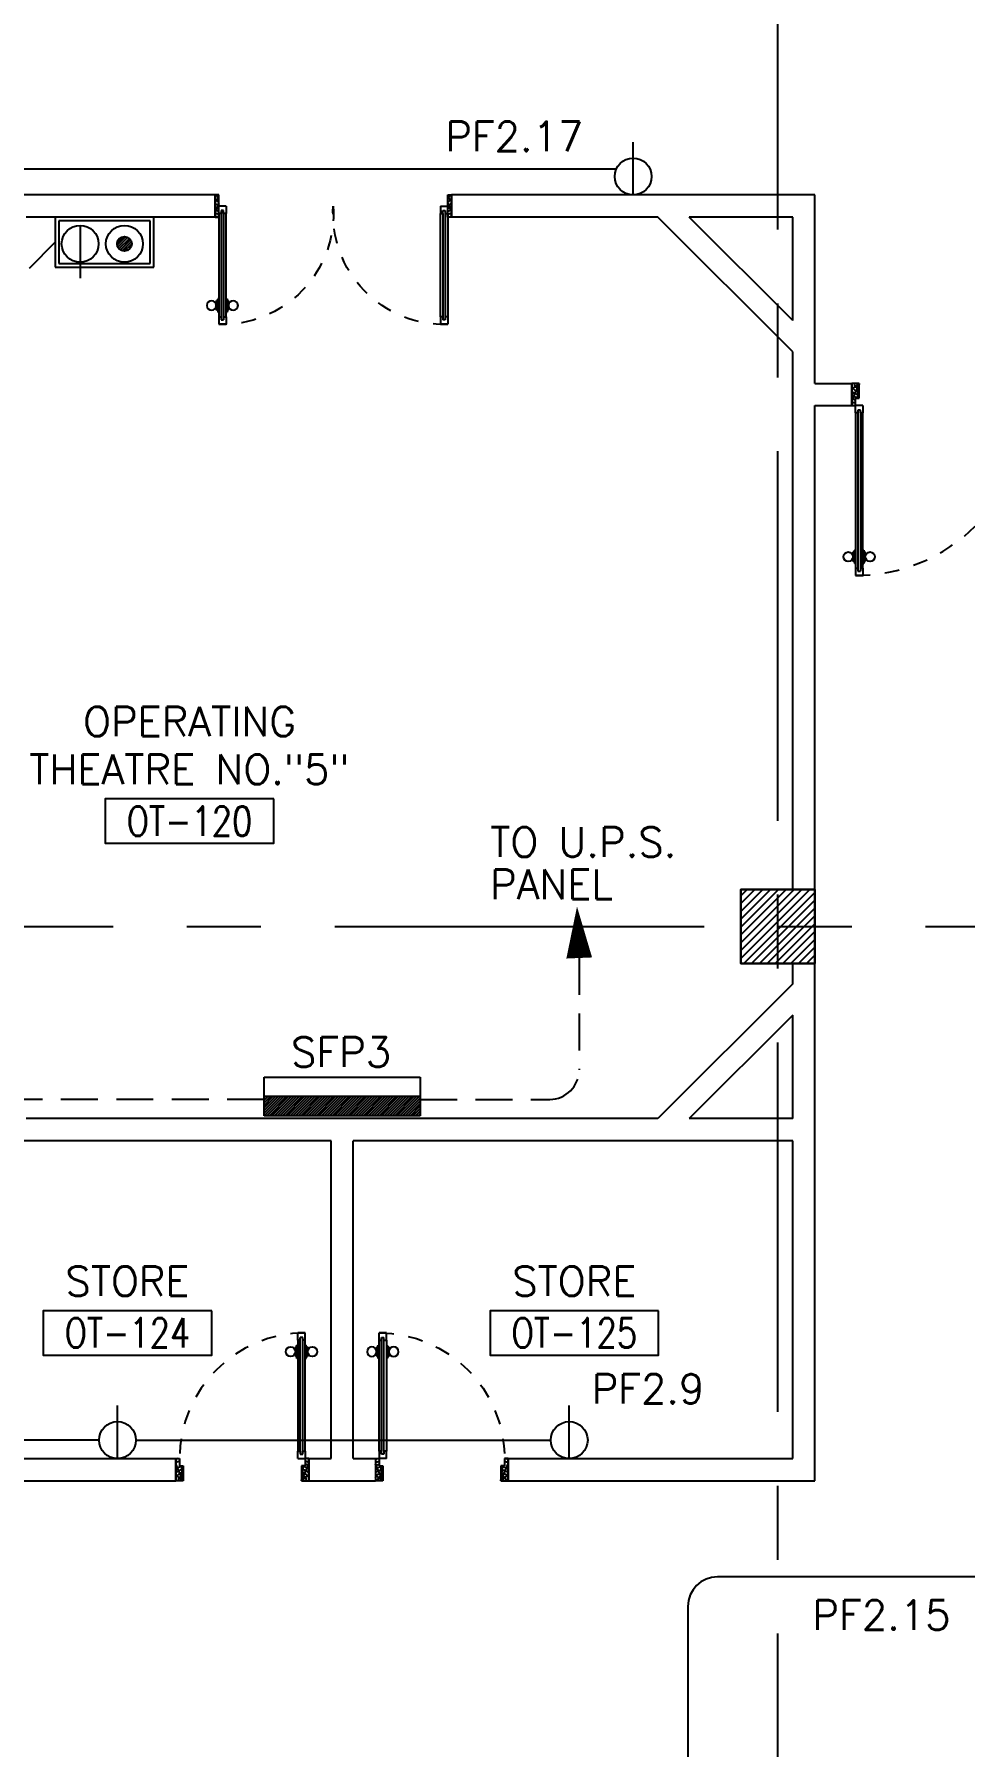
# Model space of a CAD drawing. Extents: x -0.4 to 91.9, y -1.1 to 78.4.
# Drawn here: x 30.32 to 36.61, y 44.62 to 56.21 of the extents above; entities that cross this region are included whole.
import ezdxf
from ezdxf.enums import TextEntityAlignment as Align

# ---------------------------------------------------------------- set-up
doc = ezdxf.new("R2010")
doc.units = 0
doc.header["$MEASUREMENT"] = 0
doc.linetypes.add('CENTERX2', pattern=[4, 2.5, -0.5, 0.5, -0.5])
doc.linetypes.add('HIDDEN', pattern=[0.375, 0.25, -0.125])
doc.layers.get('0').update_dxf_attribs({"color": 11, "linetype": 'CONTINUOUS'})
for name, color, linetype in [('AXES', 11, 'CENTERX2'), ('COL', 11, 'CONTINUOUS'), ('DOOR', 11, 'CONTINUOUS'), ('E-CLINE', 2, 'CONTINUOUS'), ('E-HLINE', 2, 'HIDDEN'), ('E-SOCKETS', 4, 'CONTINUOUS'), ('E-TEXT', 4, 'CONTINUOUS'), ('E-WI', 6, 'CONTINUOUS'), ('HAT', 11, 'CONTINUOUS'), ('RM-BOX', 11, 'CONTINUOUS'), ('RM-NAME', 11, 'CONTINUOUS'), ('RM-NO', 11, 'CONTINUOUS'), ('WALL', 11, 'CONTINUOUS')]:
    doc.layers.add(name, color=color, linetype=linetype)
doc.styles.add('ROMANS', font='ROMANS.shx', dxfattribs={"width": 0.6})

# ---------------------------------------------------------------- blocks, each defined once
blk = doc.blocks.new('*X58')
at = {"color": 0}
for p, q in [((49339, 162724), (49805, 163190)), ((49339, 162777), (49752, 163190)), ((49339, 162830), (49699, 163190)), ((49339, 162883), (49646, 163190)), ((49339, 162936), (49593, 163190)), ((49339, 162989), (49540, 163190)), ((49339, 163042), (49487, 163190)), ((49339, 163095), (49434, 163190)), ((49339, 163148), (49381, 163190)), ((49358, 162690), (49839, 163171)), ((49411, 162690), (49839, 163118)), ((49464, 162690), (49839, 163065)), ((49517, 162690), (49839, 163012)), ((49570, 162690), (49839, 162959)), ((49623, 162690), (49839, 162906)), ((49676, 162690), (49839, 162853)), ((49729, 162690), (49839, 162800)), ((49782, 162690), (49839, 162746)), ((49835, 162690), (49839, 162693))]:
    blk.add_line(p, q, dxfattribs=at)
blk = doc.blocks.new('RM1')
at = {"layer": 'RM-BOX'}
blk.add_lwpolyline([(570, -200), (-570, -200), (-570, -500), (570, -500)], close=True, dxfattribs=at)
at = {"layer": 'RM-NAME', "style": 'ROMANS'}
for tag, p in [('ROOMNAME1', (0, 324)), ('ROOMNAME2', (0, 0))]:
    blk.add_attdef(tag, text='', height=200, dxfattribs=at).set_placement(p, align=Align.MIDDLE)
at = {"layer": 'RM-NO', "style": 'ROMANS', "width": 0.8}
blk.add_attdef('ROOMNO', text='', height=200, dxfattribs=at).set_placement((0, -350), align=Align.MIDDLE)
blk = doc.blocks.new('COL50')
at = {"layer": 'COL'}
blk.add_lwpolyline([(-250, 250), (-250, -250), (250, -250), (250, 250)], close=True, dxfattribs=at)
blk = doc.blocks.new('A$C6F293607')
at = {"layer": 'DOOR', "color": 0, "linetype": 'ByBlock'}
for p, q in [((81, 875), (131, 875)), ((131, 875), (81, 875)), ((81, 825), (81, 875)), ((81, 825), (98, 825)), ((98, 845), (114, 845)), ((98, 825), (98, 845)), ((114, 825), (114, 845)), ((114, 825), (131, 825)), ((131, 825), (131, 875)), ((1631, 875), (1581, 875)), ((1581, 875), (1631, 875)), ((1581, 825), (1581, 875)), ((1598, 825), (1581, 825)), ((1614, 845), (1598, 845)), ((1598, 825), (1598, 845)), ((1614, 825), (1614, 845)), ((1631, 825), (1614, 825)), ((1631, 825), (1631, 875)), ((74, 780), (65, 780)), ((65, 780), (65, 715)), ((74, 715), (65, 715)), ((81, 793), (74, 793)), ((74, 703), (74, 793)), ((74, 780), (74, 715)), ((81, 703), (74, 703)), ((131, 793), (138, 793)), ((131, 703), (138, 703)), ((138, 703), (138, 793)), ((138, 780), (147, 780)), ((138, 780), (138, 715)), ((138, 715), (147, 715)), ((147, 780), (147, 715)), ((56, 0), (56, 150)), ((56, 150), (81, 150)), ((81, 150), (81, 0)), ((98, 125), (81, 125)), ((81, 125), (81, 75)), ((98, 105), (98, 125)), ((131, 125), (114, 125)), ((114, 125), (114, 105)), ((131, 75), (131, 125)), ((1581, 125), (1598, 125)), ((1581, 75), (1581, 125)), ((1598, 125), (1598, 105)), ((1614, 125), (1631, 125)), ((1614, 105), (1614, 125)), ((1656, 150), (1631, 150)), ((1631, 150), (1631, 0)), ((1631, 125), (1631, 75)), ((1656, 0), (1656, 150)), ((81, 0), (56, 0)), ((131, 75), (81, 75)), ((114, 105), (98, 105)), ((1581, 75), (1631, 75)), ((1598, 105), (1614, 105)), ((1631, 0), (1656, 0))]:
    blk.add_line(p, q, dxfattribs=at)
at = {"layer": 'DOOR', "linetype": 'ByBlock'}
for p, q in [((81, 125), (81, 825)), ((98, 125), (98, 825)), ((114, 125), (114, 825)), ((131, 825), (131, 125)), ((1581, 825), (1581, 125)), ((1598, 125), (1598, 825)), ((1614, 125), (1614, 825)), ((1631, 125), (1631, 825))]:
    blk.add_line(p, q, dxfattribs=at)
at = {"layer": 'DOOR', "color": 9, "linetype": 'ByBlock'}
for p, q in [((81, 57), (56, 114)), ((81, 20), (56, 40)), ((1631, 57), (1656, 114)), ((1631, 20), (1656, 40))]:
    blk.add_line(p, q, dxfattribs=at)
at = {"layer": 'DOOR', "color": 0, "linetype": 'ByBlock'}
for centre in [(32, 748), (179, 748)]:
    blk.add_circle(centre, 32.4, dxfattribs=at)
at = {"layer": 'DOOR', "linetype": 'HIDDEN', "ltscale": 0.5}
for centre, start, end in [((106, 124), 356.2751, 91.9062), ((1606, 124), 88.0938, 183.7249)]:
    blk.add_arc(centre, 752, start, end, dxfattribs=at)
at = {"layer": 'DOOR', "color": 9, "linetype": 'ByBlock'}
for centre, radius, start, end in [((106, 0), 154, 103.7142, 108.8947), ((106, 0), 134, 100.72, 111.8402), ((1606, 0), 134, 68.1598, 79.28), ((1606, 0), 154, 71.1053, 76.2858), ((106, 0), 114, 102.6226, 115.9162), ((106, 0), 94.4, 105.3566, 121.9818), ((106, 0), 74.4, 109.6341, 132.2236), ((106, 0), 54.4, 117.3576, 156.7926), ((106, 0), 34.4, 136.6107, 180), ((1606, 0), 114, 64.0838, 77.3774), ((1606, 0), 94.4, 58.0182, 74.6434), ((1606, 0), 74.4, 47.7764, 70.3659), ((1606, 0), 54.4, 23.2074, 62.6424), ((1606, 0), 34.4, 0, 43.3893)]:
    blk.add_arc(centre, radius, start, end, dxfattribs=at)
blk = doc.blocks.new('DOOR90')
at = {"layer": 'DOOR', "color": 0, "linetype": 'ByBlock'}
for p, q in [((-150, 0), (-150, -25)), ((-150, 0), (0, 0)), ((0, -50), (0, 0)), ((-1000, -25), (-1000, -75)), ((-1000, -75), (-1000, -25)), ((-950, -25), (-1000, -25)), ((-950, -75), (-1000, -75)), ((-970, -42), (-970, -58)), ((-950, -42), (-970, -42)), ((-950, -58), (-970, -58)), ((-950, -25), (-950, -42)), ((-950, -58), (-950, -75)), ((-918, -25), (-918, -18)), ((-828, -18), (-918, -18)), ((-918, -75), (-918, -82)), ((-828, -82), (-918, -82)), ((-905, -18), (-905, -9)), ((-905, -9), (-840, -9)), ((-905, -18), (-840, -18)), ((-905, -82), (-905, -91)), ((-905, -82), (-840, -82)), ((-905, -91), (-840, -91)), ((-840, -18), (-840, -9)), ((-840, -82), (-840, -91)), ((-828, -25), (-828, -18)), ((-828, -75), (-828, -82)), ((-200, -42), (-200, -25)), ((-200, -25), (-150, -25)), ((-180, -42), (-200, -42)), ((-200, -75), (-200, -58)), ((-200, -58), (-180, -58)), ((-150, -75), (-200, -75)), ((-180, -58), (-180, -42)), ((-150, -75), (-150, -25)), ((-150, -25), (-100, -25)), ((-100, -25), (-100, -50)), ((-100, -50), (0, -50)), ((-150, -900), (-150, -875)), ((-150, -875), (-100, -875)), ((0, -900), (-150, -900)), ((-150, -900), (0, -900)), ((-100, -850), (0, -850)), ((-100, -875), (-100, -850)), ((0, -850), (0, -900))]:
    blk.add_line(p, q, dxfattribs=at)
at = {"layer": 'DOOR', "color": 9, "linetype": 'ByBlock'}
for p, q in [((0, -50), (-114, 0)), ((0, -50), (-40, 0)), ((0, -50), (-100, -37)), ((0, -850), (-114, -900)), ((0, -850), (-100, -863)), ((0, -850), (-40, -900))]:
    blk.add_line(p, q, dxfattribs=at)
at = {"layer": 'DOOR', "linetype": 'ByBlock'}
for p, q in [((-200, -25), (-950, -25)), ((-200, -42), (-950, -42)), ((-200, -58), (-950, -58)), ((-950, -75), (-200, -75))]:
    blk.add_line(p, q, dxfattribs=at)
at = {"layer": 'DOOR', "color": 0, "linetype": 'ByBlock'}
for centre in [(-873, 24), (-873, -124)]:
    blk.add_circle(centre, 32.4, dxfattribs=at)
at = {"layer": 'DOOR', "color": 9, "linetype": 'ByBlock'}
for centre, radius, start, end in [((0, -50), 154, 161.1053, 166.2858), ((0, -50), 134, 158.1598, 169.28), ((0, -50), 94.4, 148.0182, 180), ((0, -50), 74.4, 137.7764, 180), ((0, -50), 114, 154.0838, 167.3774), ((0, -50), 54.4, 113.2074, 180), ((0, -50), 34.4, 90, 180), ((0, -50), 14.4, 90, 180), ((0, -850), 154, 193.7142, 198.8947), ((0, -850), 134, 190.72, 201.8402), ((0, -850), 94.4, 180, 211.9818), ((0, -850), 74.4, 180, 222.2236), ((0, -850), 54.4, 180, 246.7926), ((0, -850), 34.4, 180, 270), ((0, -850), 14.4, 180, 270)]:
    blk.add_arc(centre, radius, start, end, dxfattribs=at)
at = {"layer": 'DOOR', "linetype": 'HIDDEN', "ltscale": 0.5}
blk.add_arc((-150, -25), 850, 180, 270, dxfattribs=at)
blk = doc.blocks.new('DOOR100')
at = {"layer": 'DOOR', "color": 0, "linetype": 'ByBlock'}
for p, q in [((-25, 1300), (-75, 1300)), ((-75, 1300), (-25, 1300)), ((-75, 1250), (-75, 1300)), ((-25, 1250), (-25, 1300)), ((-82, 1205), (-91, 1205)), ((-91, 1205), (-91, 1140)), ((-75, 1218), (-82, 1218)), ((-82, 1128), (-82, 1218)), ((-82, 1205), (-82, 1140)), ((-58, 1250), (-75, 1250)), ((-42, 1270), (-58, 1270)), ((-58, 1250), (-58, 1270)), ((-42, 1250), (-42, 1270)), ((-25, 1250), (-42, 1250)), ((-25, 1218), (-18, 1218)), ((-18, 1128), (-18, 1218)), ((-18, 1205), (-9, 1205)), ((-18, 1205), (-18, 1140)), ((-9, 1205), (-9, 1140)), ((-82, 1140), (-91, 1140)), ((-75, 1128), (-82, 1128)), ((-25, 1128), (-18, 1128)), ((-18, 1140), (-9, 1140)), ((-1200, 0), (-1200, 150)), ((-1200, 150), (-1175, 150)), ((-1200, 150), (-1200, 0)), ((-1175, 150), (-1175, 100)), ((-75, 200), (-58, 200)), ((-75, 150), (-75, 200)), ((-75, 150), (-25, 150)), ((-58, 200), (-58, 180)), ((-58, 180), (-42, 180)), ((-42, 200), (-25, 200)), ((-42, 180), (-42, 200)), ((-25, 200), (-25, 150)), ((0, 150), (-25, 150)), ((-25, 150), (-25, 100)), ((0, 150), (0, 0)), ((-1150, 0), (-1200, 0)), ((-1175, 100), (-1150, 100)), ((-1150, 100), (-1150, 0)), ((-50, 100), (-50, 0)), ((-25, 100), (-50, 100)), ((-50, 0), (0, 0))]:
    blk.add_line(p, q, dxfattribs=at)
at = {"layer": 'DOOR', "linetype": 'ByBlock'}
for p, q in [((-75, 1250), (-75, 200)), ((-58, 200), (-58, 1250)), ((-42, 200), (-42, 1250)), ((-25, 200), (-25, 1250)), ((0, 0), (0, 150))]:
    blk.add_line(p, q, dxfattribs=at)
at = {"layer": 'DOOR', "color": 9, "linetype": 'ByBlock'}
for p, q in [((-1150, 0), (-1200, 114)), ((-1150, 0), (-1200, 40)), ((-1150, 0), (-1163, 100)), ((-50, 0), (0, 114)), ((-50, 0), (-37, 100)), ((-50, 0), (0, 40))]:
    blk.add_line(p, q, dxfattribs=at)
at = {"layer": 'DOOR', "color": 0, "linetype": 'ByBlock'}
for centre in [(-124, 1173), (24, 1173)]:
    blk.add_circle(centre, 32.4, dxfattribs=at)
at = {"layer": 'DOOR', "linetype": 'HIDDEN', "ltscale": 0.5}
blk.add_arc((-25, 150), 1150, 90, 180.0001, dxfattribs=at)
at = {"layer": 'DOOR', "color": 9, "linetype": 'ByBlock'}
for centre, radius, start, end in [((-1150, 0), 154, 103.7142, 108.8947), ((-1150, 0), 134, 100.72, 111.8402), ((-50, 0), 134, 68.1598, 79.28), ((-50, 0), 154, 71.1053, 76.2858), ((-1150, 0), 94.4, 90, 121.9818), ((-1150, 0), 74.4, 90, 132.2236), ((-1150, 0), 54.4, 90, 156.7926), ((-1150, 0), 34.4, 90, 180), ((-1150, 0), 14.4, 90, 180), ((-50, 0), 94.4, 58.0182, 90), ((-50, 0), 74.4, 47.7764, 90), ((-50, 0), 54.4, 23.2074, 90), ((-50, 0), 34.4, 0, 90), ((-50, 0), 14.4, 0, 90), ((-50, 0), 114, 64.0838, 77.3774)]:
    blk.add_arc(centre, radius, start, end, dxfattribs=at)

msp = doc.modelspace()

# ---------------------------------------------------------------- hatches: boundary and pattern name
h = msp.add_hatch()
h.set_pattern_fill('ANSI31', color=8, scale=0.1, angle=180, style=0)
h.set_pattern_definition([(45, (-417856.33, -43460.71776), (-0.00883883476483, 0.00883883476483), [])])
h.paths.add_polyline_path([(30.8764, 54.7894, 1), (30.9764, 54.7894, 1)])
h = msp.add_hatch()
h.set_pattern_fill('ANSI31', color=8, scale=0.1, angle=90, style=0)
h.set_pattern_definition([(225, (43548.406822, 417937.311261), (-0.00883883476483, 0.00883883476483), [])])
h.paths.add_polyline_path([(32.9283, 49.02), (32.9283, 48.8896), (31.8717, 48.8896), (31.8717, 49.02)])

# ---------------------------------------------------------------- linework, layer by layer
at = {"layer": 'AXES'}
for p, q in [((35.35, -1.1143), (35.35, 77.6984)), ((0.35, 50.17), (68.39, 50.17))]:
    msp.add_line(p, q, dxfattribs=at)
at = {"layer": 'E-CLINE', "color": 4}
for p, q in [((28.5448, 55.2971), (34.2564, 55.2971)), ((30.7545, 46.695), (29.4854, 46.695)), ((31.0045, 46.695), (33.8123, 46.695))]:
    msp.add_line(p, q, dxfattribs=at)
at = {"layer": 'E-CLINE'}
msp.add_line((32.9283, 49.02), (31.8717, 49.02), dxfattribs=at)
at = {"layer": 'E-CLINE', "color": 4, "linetype": 'ByBlock'}
for p, q in [((37.55, 45.77), (34.9412, 45.77)), ((34.7412, 45.57), (34.7412, 43.1671))]:
    msp.add_line(p, q, dxfattribs=at)
msp.add_arc((34.9412, 45.57), 0.2, 90, 180, dxfattribs=at)
at = {"layer": 'E-HLINE', "color": 4}
for p, q in [((30.4582, 54.8004), (29.5388, 53.8786)), ((34.005, 49.9571), (34.005, 49.2004)), ((31.8717, 49.0004), (29.6804, 49.0004)), ((32.9283, 49.0004), (33.805, 49.0004))]:
    msp.add_line(p, q, dxfattribs=at)
msp.add_arc((33.805, 49.2004), 0.2, 270, 0, dxfattribs=at)
at = {"layer": 'E-SOCKETS'}
for p, q in [((34.37, 55.12), (34.37, 55.4783)), ((31.1256, 54.97), (30.4582, 54.97)), ((30.4582, 54.97), (30.4582, 54.6309)), ((31.1256, 54.6309), (31.1256, 54.97)), ((30.6266, 54.9144), (30.6266, 54.5561)), ((30.4582, 54.6309), (31.1256, 54.6309)), ((31.8717, 48.8896), (31.8717, 49.1504)), ((31.8717, 49.1504), (32.9283, 49.1504)), ((32.9283, 49.1504), (32.9283, 48.8896)), ((32.9283, 48.8896), (31.8717, 48.8896)), ((30.8795, 46.57), (30.8795, 46.9283)), ((33.9373, 46.57), (33.9373, 46.9283))]:
    msp.add_line(p, q, dxfattribs=at)
at = {"layer": 'E-SOCKETS', "color": 8}
for p, q in [((31.1006, 54.945), (30.4832, 54.945)), ((30.4832, 54.945), (30.4832, 54.6559)), ((31.1006, 54.6559), (31.1006, 54.945)), ((30.4832, 54.6559), (31.1006, 54.6559))]:
    msp.add_line(p, q, dxfattribs=at)
at = {"layer": 'E-SOCKETS'}
for centre, radius in [((34.37, 55.245), 0.125), ((30.6266, 54.7894), 0.125), ((30.9264, 54.7894), 0.125), ((30.9264, 54.7894), 0.05), ((30.8795, 46.695), 0.125), ((33.9373, 46.695), 0.125)]:
    msp.add_circle(centre, radius, dxfattribs=at)
at = {"layer": 'E-WI', "color": 4}
msp.add_lwpolyline([(33.9901, 50.3053, 0, 0.1743, 0), (34.005, 49.9571, 0, 0, 0)], format="xyseb", dxfattribs=at)
at = {"layer": 'WALL'}
for p, q in [((31.54, 55.12), (28.075, 55.12)), ((31.54, 54.97), (31.54, 55.12)), ((33.14, 54.97), (33.14, 55.12)), ((35.6, 55.12), (33.14, 55.12)), ((35.6, 53.845), (35.6, 55.12)), ((31.54, 54.97), (30.2621, 54.97)), ((34.5379, 54.97), (33.14, 54.97)), ((35.45, 54.0579), (34.5379, 54.97)), ((35.45, 54.97), (34.75, 54.97)), ((35.45, 54.27), (34.75, 54.97)), ((35.45, 54.27), (35.45, 54.97)), ((35.45, 50.42), (35.45, 54.0579)), ((35.6, 53.845), (35.85, 53.845)), ((35.85, 53.695), (35.85, 53.845)), ((35.6, 50.42), (35.6, 53.695)), ((35.6, 53.695), (35.85, 53.695)), ((35.45, 49.7821), (35.45, 49.92)), ((35.6, 46.42), (35.6, 49.92)), ((35.45, 49.7821), (34.5379, 48.87)), ((35.45, 49.57), (34.75, 48.87)), ((35.45, 48.87), (35.45, 49.57)), ((34.5379, 48.87), (30.2621, 48.87)), ((35.45, 48.87), (34.75, 48.87)), ((32.325, 48.72), (29.35, 48.72)), ((32.325, 46.57), (32.325, 48.72)), ((35.45, 48.72), (32.475, 48.72)), ((32.475, 46.57), (32.475, 48.72)), ((35.45, 46.57), (35.45, 48.72)), ((29.35, 46.57), (31.275, 46.57)), ((31.275, 46.57), (31.275, 46.42)), ((32.175, 46.57), (32.325, 46.57)), ((32.175, 46.42), (32.175, 46.57)), ((32.475, 46.57), (32.625, 46.57)), ((32.625, 46.57), (32.625, 46.42)), ((33.525, 46.57), (35.45, 46.57)), ((33.525, 46.57), (33.525, 46.42)), ((28.075, 46.42), (31.275, 46.42)), ((32.175, 46.42), (32.625, 46.42)), ((33.525, 46.42), (35.6, 46.42))]:
    msp.add_line(p, q, dxfattribs=at)
at = {"layer": 'WALL', "linetype": 'ByBlock', "ltscale": 0.3}
msp.add_lwpolyline([(35.6, 49.92), (35.1, 49.92), (35.1, 50.42), (35.6, 50.42)], close=True, dxfattribs=at)

# ---------------------------------------------------------------- block references
at = {"layer": 'COL', "xscale": 0.001, "yscale": 0.001, "zscale": 0.001}
msp.add_blockref('COL50', (35.35, 50.17), dxfattribs=at)
at = {"layer": 'DOOR', "color": 0, "linetype": 'ByBlock', "yscale": 0.001, "zscale": 0.001}
for name, p, xscale, rotation in [('A$C6F293607', (31.4841, 55.12), -0.001, 180), ('DOOR90', (32.175, 46.42), 0.001, 270), ('DOOR90', (32.625, 46.42), -0.001, 90)]:
    msp.add_blockref(name, p, dxfattribs=dict(at, xscale=xscale, rotation=rotation))
at = {"layer": 'DOOR', "xscale": 0.001, "yscale": 0.001, "zscale": 0.001, "rotation": 180}
msp.add_blockref('DOOR100', (35.85, 53.845), dxfattribs=at)
at = {"layer": 'HAT', "xscale": 0.001, "yscale": 0.001, "zscale": 0.001}
msp.add_blockref('*X58', (-14.2392, -112.7697), dxfattribs=at)
at = {"layer": 'RM-NAME', "xscale": 0.001, "yscale": 0.001, "zscale": 0.001}
for p, values in [((31.367, 51.233), {'ROOMNO': 'OT-120', 'ROOMNAME2': 'THEATRE NO."5"', 'ROOMNAME1': 'OPERATING'}), ((30.9471, 47.7704), {'ROOMNO': 'OT-124', 'ROOMNAME2': 'STORE'}), ((33.9719, 47.7704), {'ROOMNO': 'OT-125', 'ROOMNAME2': 'STORE'})]:
    msp.add_blockref('RM1', p, dxfattribs=at).add_auto_attribs(values)

# ---------------------------------------------------------------- texts
at = {"layer": 'E-TEXT', "color": 4, "style": 'ROMANS'}
for s, p in [(' PF2.17', (32.9614, 55.4162)), ('TO U.P.S.', (33.4021, 50.6415)), ('PANEL', (33.4021, 50.3548)), (' PF2.9', (33.9522, 46.9421)), (' PF2.15', (35.4468, 45.4115))]:
    msp.add_text(s, height=0.2, dxfattribs=at).set_placement(p)
at = {"layer": 'E-TEXT', "style": 'ROMANS'}
msp.add_text('SFP3', height=0.2, dxfattribs=at).set_placement((32.0548, 49.2207))

doc.saveas('drawing.dxf')
